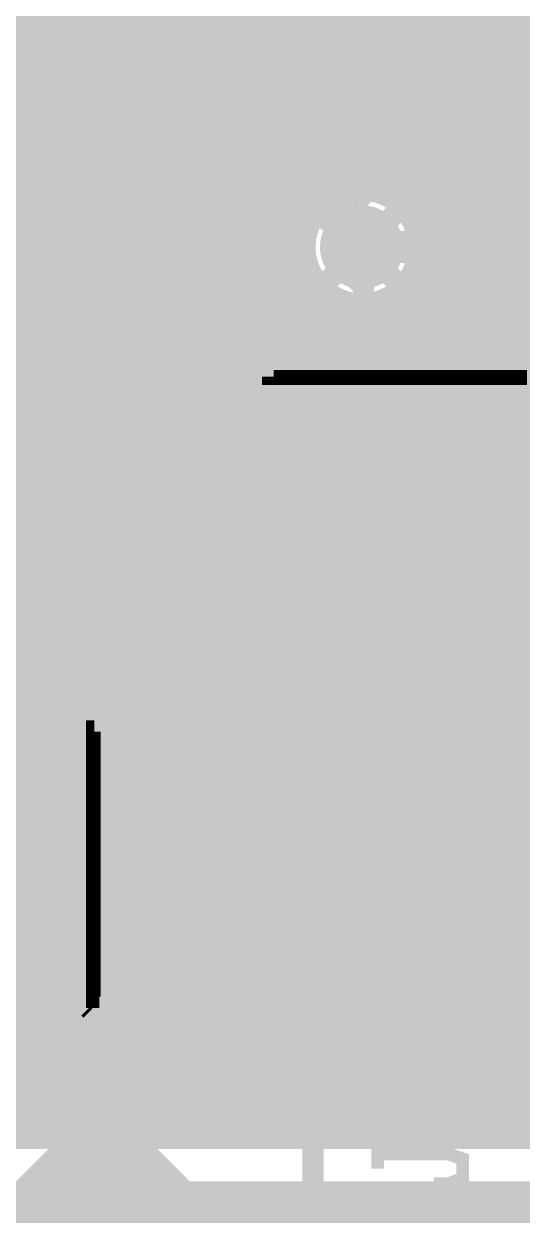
# Model space of a CAD drawing. Extents: x -118 to 4, y -52 to 56.
# Drawn here: x -87.86 to -81.9, y -4.06 to 10.29 of the extents above; entities that cross this region are included whole.
import ezdxf

# ---------------------------------------------------------------- set-up
doc = ezdxf.new("R2010")
doc.units = 0
doc.header["$MEASUREMENT"] = 0
doc.layers.get('0').update_dxf_attribs({"linetype": 'CONTINUOUS'})
for name, color, linetype in [('22-302-0_BOT', 7, 'CONTINUOUS'), ('22-302-0_DRD', 7, 'CONTINUOUS'), ('22-302-0_DRL', 2, 'CONTINUOUS'), ('22-302-0_GND', 1, 'CONTINUOUS'), ('22-302-0_IN1', 3, 'CONTINUOUS'), ('22-302-0_SMB', 5, 'CONTINUOUS'), ('22-302-0_SMT', 10, 'CONTINUOUS'), ('22-302-0_SPB', 14, 'CONTINUOUS'), ('22-302-0_SPT', 9, 'CONTINUOUS'), ('22-302-0_SSB', 12, 'CONTINUOUS'), ('22-302-0_SST', 11, 'CONTINUOUS'), ('22-302-0_TOP', 13, 'CONTINUOUS'), ('THRUHOLE_TAP', 7, 'CONTINUOUS')]:
    doc.layers.add(name, color=color, linetype=linetype)

# ---------------------------------------------------------------- blocks, each defined once
blk = doc.blocks.new('SQUARE_6')
blk.add_solid([(0.99949, 0.99949), (0.99949, -0.99949), (-0.99949, 0.99949), (-0.99949, -0.99949)])
blk = doc.blocks.new('RECTANGLE_7')
blk.add_solid([(1.0795, 1.3716), (1.0795, -1.3716), (-1.0795, 1.3716), (-1.0795, -1.3716)])
blk = doc.blocks.new('SQUARE_25')
blk.add_solid([(1.27, 1.27), (1.27, -1.27), (-1.27, 1.27), (-1.27, -1.27)])
blk = doc.blocks.new('ROUND_50')
at = {"const_width": 0.35052}
blk.add_lwpolyline([(-0.17526, 0, 1), (0.17526, 0, 1)], format="xyb", close=True, dxfattribs=at)
blk = doc.blocks.new('RECTANGLE_59')
blk.add_solid([(1.3716, 1.0795), (1.3716, -1.0795), (-1.3716, 1.0795), (-1.3716, -1.0795)])
blk = doc.blocks.new('ROUND_100')
at = {"const_width": 0.59944}
blk.add_lwpolyline([(-0.29972, 0, 1), (0.29972, 0, 1)], format="xyb", close=True, dxfattribs=at)
blk = doc.blocks.new('ROUND_106')
at = {"const_width": 0.10033}
blk.add_lwpolyline([(-0.050164, 0, 1), (0.050164, 0, 1)], format="xyb", close=True, dxfattribs=at)
blk = doc.blocks.new('SQUARE_82')
blk.add_solid([(1.651, 1.651), (1.651, -1.651), (-1.651, 1.651), (-1.651, -1.651)])
blk = doc.blocks.new('ROUND_95')
at = {"const_width": 0.50038}
blk.add_lwpolyline([(-0.25019, 0, 1), (0.25019, 0, 1)], format="xyb", close=True, dxfattribs=at)
blk = doc.blocks.new('ROUND_65')
at = {"const_width": 0.35052}
blk.add_lwpolyline([(-0.17526, 0, 1), (0.17526, 0, 1)], format="xyb", close=True, dxfattribs=at)
blk = doc.blocks.new('RECTANGLE_13')
blk.add_solid([(1.905, 2.1209), (1.905, -2.1209), (-1.905, 2.1209), (-1.905, -2.1209)])
blk = doc.blocks.new('RECTANGLE_14')
blk.add_solid([(1.5494, 1.14935), (1.5494, -1.14935), (-1.5494, 1.14935), (-1.5494, -1.14935)])
blk = doc.blocks.new('ROUND_98')
at = {"const_width": 0.10033}
blk.add_lwpolyline([(-0.050164, 0, 1), (0.050164, 0, 1)], format="xyb", close=True, dxfattribs=at)

msp = doc.modelspace()

# ---------------------------------------------------------------- linework, layer by layer
at = {"layer": '22-302-0_BOT'}
for points, const_width in [([(-86.995, 4.191), (-86.995, 7.493), (-84.963, 9.525), (-84.86902, 9.525)], 2.032), ([(-79.883, 8.89), (-81.153, 7.62), (-83.82, 7.62)], 0.381), ([(-84.42452, 8.19404), (-85.6742, 6.94436)], 0.254), ([(-84.20608, 8.1788), (-84.43976, 8.1788)], 0.254), ([(-84.18322, 8.19404), (-84.42452, 8.19404)], 0.254), ([(-84.3534, 8.19404), (-84.3534, 8.04164)], 0.254), ([(-84.41436, 7.9502), (-84.66836, 7.9502)], 0.254), ([(-84.582, 8.03656), (-84.582, 6.0325)], 0.254), ([(-84.8106, 7.80796), (-84.8106, 6.0325)], 0.254), ([(-84.49056, 7.7216), (-84.89696, 7.7216)], 0.254), ([(-84.48802, 7.493), (-85.12556, 7.493)], 0.254), ([(-85.0392, 7.57936), (-85.0392, 5.1308)], 0.254), ([(-85.2678, 7.35076), (-85.2678, 5.1308)], 0.254), ([(-84.39912, 7.2644), (-85.35416, 7.2644)], 0.254), ([(-84.3534, 7.19836), (-84.3534, 6.0325)], 0.254), ([(-85.4964, 7.12216), (-85.4964, 5.7912)], 0.254), ([(-83.439, 7.05612), (-83.439, 6.0325)], 0.254), ([(-81.153, 7.1247), (-83.35264, 7.1247)], 0.254), ([(-83.2104, 7.1247), (-83.2104, 6.0325)], 0.254), ([(-82.9818, 7.1247), (-82.9818, 6.0325)], 0.254), ([(-82.7532, 7.1247), (-82.7532, 6.0325)], 0.254), ([(-82.5246, 7.1247), (-82.5246, 6.0325)], 0.254), ([(-82.296, 7.1247), (-82.296, 6.0325)], 0.254), ([(-82.0674, 7.1247), (-82.0674, 6.0325)], 0.254), ([(-81.8388, 7.1247), (-81.8388, 6.0325)], 0.254), ([(-85.6742, 6.94436), (-85.6742, 5.7912)], 0.254), ([(-84.16798, 7.0358), (-85.58276, 7.0358)], 0.254), ([(-84.1248, 7.01294), (-84.1248, 6.0325)], 0.254), ([(-83.8962, 6.94436), (-83.8962, 6.0325)], 0.254), ([(-83.6676, 6.95706), (-83.6676, 6.0325)], 0.254), ([(-78.07198, 7.0358), (-83.47202, 7.0358)], 0.254), ([(-77.79004, 6.8072), (-85.6742, 6.8072)], 0.254), ([(-77.56144, 6.5786), (-85.6742, 6.5786)], 0.254), ([(-77.33284, 6.35), (-85.6742, 6.35)], 0.254), ([(-77.10424, 6.1214), (-85.6742, 6.1214)], 0.254), ([(-81.6102, 6.0325), (-85.0138, 6.0325)], 0.254), ([(-85.0138, 6.0325), (-85.0138, 5.1308)], 0.254), ([(-85.0138, 5.8928), (-85.6742, 5.8928)], 0.254), ([(-85.3948, 5.7912), (-85.6742, 5.7912)], 0.254), ([(-85.3948, 5.7912), (-85.3948, 5.1308)], 0.254), ([(-85.0138, 5.6642), (-85.3948, 5.6642)], 0.254), ([(-85.0138, 5.4356), (-85.3948, 5.4356)], 0.254), ([(-85.0138, 5.207), (-85.3948, 5.207)], 0.254), ([(-86.995, 4.191), (-83.7438, 4.191), (-83.312, 4.6228)], 1.27), ([(-85.0138, 5.1308), (-85.3948, 5.1308)], 0.254), ([(-90.805, 4.191), (-90.805, 2.921), (-88.4682, 0.5842), (-88.4682, 0.254)], 1.27), ([(-85.0138, 3.2512), (-85.3948, 3.2512)], 0.254), ([(-85.3948, 3.2512), (-85.3948, 2.5908)], 0.254), ([(-85.2678, 3.2512), (-85.2678, -0.508)], 0.254), ([(-85.0392, 3.2512), (-85.0392, -0.508)], 0.254), ([(-85.0138, 3.2512), (-85.0138, 3.2131)], 0.254), ([(-81.6102, 3.2131), (-85.0138, 3.2131)], 0.254), ([(-84.8106, 3.2131), (-84.8106, 1.6129)], 0.254), ([(-84.582, 3.2131), (-84.582, 1.6129)], 0.254), ([(-84.3534, 3.2131), (-84.3534, 1.6129)], 0.254), ([(-84.1248, 3.2131), (-84.1248, 1.6129)], 0.254), ([(-83.8962, 3.2131), (-83.8962, 1.6129)], 0.254), ([(-83.6676, 3.2131), (-83.6676, 1.6129)], 0.254), ([(-83.439, 3.2131), (-83.439, 1.6129)], 0.254), ([(-83.2104, 3.2131), (-83.2104, 1.6129)], 0.254), ([(-82.9818, 3.2131), (-82.9818, 1.6129)], 0.254), ([(-82.7532, 3.2131), (-82.7532, 1.6129)], 0.254), ([(-82.5246, 3.2131), (-82.5246, 1.6129)], 0.254), ([(-82.296, 3.2131), (-82.296, 1.6129)], 0.254), ([(-82.0674, 3.2131), (-82.0674, 1.6129)], 0.254), ([(-81.8388, 3.2131), (-81.8388, 1.6129)], 0.254), ([(-75.87996, 3.1496), (-85.3948, 3.1496)], 0.254), ([(-76.18222, 2.921), (-85.3948, 2.921)], 0.254), ([(-76.36764, 2.6924), (-85.3948, 2.6924)], 0.254), ([(-76.4921, 2.4638), (-89.01938, 2.4638)], 0.254), ([(-85.3948, 2.5908), (-88.5952, 2.5908)], 0.254), ([(-87.7824, 2.5908), (-87.7824, 1.9558)], 0.254), ([(-87.5538, 2.5908), (-87.5538, 1.9558)], 0.254), ([(-87.3252, 2.5908), (-87.3252, 1.9558)], 0.254), ([(-87.0966, 2.5908), (-87.0966, 1.9558)], 0.254), ([(-86.868, 2.5908), (-86.868, -0.508)], 0.254), ([(-86.6394, 2.5908), (-86.6394, -0.508)], 0.254), ([(-86.4108, 2.5908), (-86.4108, -0.508)], 0.254), ([(-86.1822, 2.5908), (-86.1822, -0.508)], 0.254), ([(-85.9536, 2.5908), (-85.9536, -0.508)], 0.254), ([(-85.725, 2.5908), (-85.725, -0.508)], 0.254), ([(-85.4964, 2.5908), (-85.4964, -0.508)], 0.254), ([(-76.56576, 2.2352), (-88.79078, 2.2352)], 0.254), ([(-76.60132, 2.0066), (-88.56218, 2.0066)], 0.254), ([(-87.0585, 1.9558), (-88.51138, 1.9558)], 0.254), ([(-87.0585, 1.9558), (-87.0585, -0.508)], 0.254), ([(-76.59878, 1.778), (-87.0585, 1.778)], 0.254), ([(-85.0138, 1.6129), (-85.0138, -0.508)], 0.254), ([(-81.6102, 1.6129), (-85.0138, 1.6129)], 0.254), ([(-85.0138, 1.5494), (-87.0585, 1.5494)], 0.254), ([(-85.0138, 1.3208), (-87.0585, 1.3208)], 0.254), ([(-85.0138, 1.0922), (-87.0585, 1.0922)], 0.254), ([(-83.312, 0.2032), (-83.312, -2.54), (-92.8878, -2.54), (-92.8878, 0.254)], 1.27), ([(-85.0138, 0.8636), (-87.0585, 0.8636)], 0.254), ([(-85.0138, 0.635), (-87.0585, 0.635)], 0.254), ([(-83.312, 0.2032), (-83.312, -2.54), (-78.867, -2.54), (-78.867, 0.2032)], 1.27), ([(-85.0138, 0.4064), (-87.0585, 0.4064)], 0.254), ([(-85.0138, 0.1778), (-87.0585, 0.1778)], 0.254), ([(-85.0138, -0.0508), (-87.0585, -0.0508)], 0.254), ([(-85.0138, -0.2794), (-87.0585, -0.2794)], 0.254), ([(-85.0138, -0.508), (-87.0585, -0.508)], 0.254)]:
    msp.add_lwpolyline(points, dxfattribs=dict(at, const_width=const_width))
at = {"layer": '22-302-0_BOT', "const_width": 0.254}
for points in [[(-84.18322, 8.19404, 0.2571131), (-84.4993, 7.62)], [(-84.50072, 7.62, 0.4142136), (-83.82, 6.93928)], [(-83.82, 6.93928, 0.1913825), (-83.35282, 7.1249)]]:
    msp.add_lwpolyline(points, format="xyb", dxfattribs=at)
at = {"layer": '22-302-0_DRD'}
for points, const_width in [([(-83.185, 8.255), (-84.455, 6.985)], 0.254), ([(-83.185, 6.985), (-84.455, 8.255)], 0.254), ([(-87.63, 4.826), (-87.63, 4.191)], 0.254), ([(-86.995, 4.826), (-87.63, 4.826)], 0.254), ([(-86.995, 3.556), (-86.995, 4.826)], 0.254), ([(-87.63, 4.191), (-86.36, 4.191)], 0.254), ([(-86.36, 4.191), (-86.36, 3.556)], 0.254), ([(-86.36, 3.556), (-86.995, 3.556)], 0.254), ([(-115.4811, -3.81), (1.81102, -3.81)], 0.50038)]:
    msp.add_lwpolyline(points, dxfattribs=dict(at, const_width=const_width))
at = {"layer": '22-302-0_DRL', "const_width": 0.50038}
msp.add_lwpolyline([(-115.4811, -3.81), (1.81102, -3.81)], dxfattribs=at)
at = {"layer": '22-302-0_GND', "const_width": 0.50038}
msp.add_lwpolyline([(-115.4811, -3.81), (1.81102, -3.81)], dxfattribs=at)
at = {"layer": '22-302-0_IN1', "const_width": 0.254}
for points in [[(1.524, 55.372), (2.921, 53.975), (2.921, 4.064), (-3.81, 4.064), (-3.81, -3.048), (-89.154, -3.048)], [(-87.4522, 55.372), (-87.4522, 5.7912)], [(-87.2236, 55.372), (-87.2236, 5.7912)], [(-86.995, 55.372), (-86.995, 5.7912)], [(-86.7664, 55.372), (-86.7664, 5.7912)], [(-86.5378, 55.372), (-86.5378, 5.7912)], [(-83.3374, 27.08402), (-83.3374, 8.09752)], [(-83.566, 26.99004), (-83.566, 8.24992)], [(-87.6808, 25.05202), (-87.6808, 5.7912)], [(-87.9094, 24.82088), (-87.9094, 5.7912)], [(-86.3092, 22.11324), (-86.3092, 5.7912)], [(-86.0806, 21.82876), (-86.0806, 5.7912)], [(-85.852, 21.64842), (-85.852, 5.7912)], [(-85.6234, 21.53158), (-85.6234, 5.7912)], [(-85.3948, 21.463), (-85.3948, -3.048)], [(-85.1662, 21.43252), (-85.1662, -3.048)], [(-83.1088, 16.24838), (-83.1088, -3.048)], [(-81.9658, 16.28902), (-81.9658, -3.048)], [(-82.8802, 16.04264), (-82.8802, -3.048)], [(-82.6516, 15.9639), (-82.6516, -3.048)], [(-82.423, 15.96898), (-82.423, -3.048)], [(-82.1944, 16.05788), (-82.1944, -3.048)], [(-83.7946, 15.71244), (-83.7946, 8.29818)], [(-84.9376, 15.39494), (-84.9376, -3.048)], [(-84.709, 15.24508), (-84.709, -3.048)], [(-84.0232, 15.34922), (-84.0232, 8.2677)], [(-84.4804, 15.19428), (-84.4804, 7.78002)], [(-84.2518, 15.22476), (-84.2518, 8.14578)], [(-73.3552, 10.2108), (-90.7288, 10.2108)], [(-73.34504, 9.9822), (-90.73896, 9.9822)], [(-73.30186, 9.7536), (-90.7923, 9.7536)], [(-73.22312, 9.525), (-90.88882, 9.525)], [(-73.1012, 9.2964), (-91.04122, 9.2964)], [(-75.01636, 9.0678), (-91.2876, 9.0678)], [(-75.3364, 8.8392), (-91.81338, 8.8392)], [(-75.54214, 8.6106), (-98.425, 8.6106)], [(-75.68184, 8.382), (-98.425, 8.382)], [(-84.24164, 8.1534), (-98.425, 8.1534)], [(-78.14564, 8.1534), (-83.39836, 8.1534)], [(-84.42706, 7.9248), (-98.425, 7.9248)], [(-78.33106, 7.9248), (-83.21294, 7.9248)], [(-84.49564, 7.6962), (-98.425, 7.6962)], [(-78.39964, 7.6962), (-83.14436, 7.6962)], [(-84.48294, 7.4676), (-98.425, 7.4676)], [(-84.4804, 7.45744), (-84.4804, -3.048)], [(-78.38694, 7.4676), (-83.15706, 7.4676)], [(-84.38388, 7.239), (-98.425, 7.239)], [(-78.28788, 7.239), (-83.25612, 7.239)], [(-84.2518, 7.09422), (-84.2518, -3.048)], [(-83.3374, 7.13994), (-83.3374, -3.048)], [(-84.11972, 7.0104), (-98.425, 7.0104)], [(-84.0232, 6.96976), (-84.0232, -3.048)], [(-83.7946, 6.93928), (-83.7946, -3.048)], [(-83.566, 6.99008), (-83.566, -3.048)], [(-78.02372, 7.0104), (-83.51774, 7.0104)], [(-75.59294, 6.7818), (-98.425, 6.7818)], [(-75.41006, 6.5532), (-98.425, 6.5532)], [(-75.13574, 6.3246), (-98.425, 6.3246)], [(-74.59472, 6.096), (-98.425, 6.096)], [(-17.1196, 5.8674), (-98.425, 5.8674)], [(-85.3948, 5.7912), (-88.5952, 5.7912), (-88.5952, 2.5908)], [(-85.3948, 5.7912), (-85.3948, 2.5908)], [(-58.80608, 5.6388), (-85.3948, 5.6388)], [(-59.01436, 5.4102), (-85.3948, 5.4102)], [(-59.09056, 5.1816), (-85.3948, 5.1816)], [(-59.08802, 4.953), (-85.3948, 4.953)], [(-58.99912, 4.7244), (-85.3948, 4.7244)], [(-58.76798, 4.4958), (-85.3948, 4.4958)], [(-41.19118, 4.2672), (-85.3948, 4.2672)], [(-41.13276, 4.0386), (-85.3948, 4.0386)], [(-44.9453, 3.81), (-85.3948, 3.81)], [(-45.24756, 3.5814), (-85.3948, 3.5814)], [(-45.35932, 3.3528), (-85.3948, 3.3528)], [(-75.92314, 3.1242), (-85.3948, 3.1242)], [(-76.20762, 2.8956), (-85.3948, 2.8956)], [(-76.38542, 2.667), (-85.3948, 2.667)], [(-85.3948, 2.5908), (-88.5952, 2.5908)], [(-87.9094, 2.5908), (-87.9094, -3.048)], [(-87.6808, 2.5908), (-87.6808, -3.048)], [(-87.4522, 2.5908), (-87.4522, -3.048)], [(-87.2236, 2.5908), (-87.2236, -3.048)], [(-86.995, 2.5908), (-86.995, -3.048)], [(-86.7664, 2.5908), (-86.7664, -3.048)], [(-86.5378, 2.5908), (-86.5378, -3.048)], [(-86.3092, 2.5908), (-86.3092, -3.048)], [(-86.0806, 2.5908), (-86.0806, -3.048)], [(-85.852, 2.5908), (-85.852, -3.048)], [(-85.6234, 2.5908), (-85.6234, -3.048)], [(-76.50226, 2.4384), (-98.425, 2.4384)], [(-76.57338, 2.2098), (-98.425, 2.2098)], [(-76.60386, 1.9812), (-98.425, 1.9812)], [(-76.59624, 1.7526), (-98.425, 1.7526)], [(-76.55306, 1.524), (-98.425, 1.524)], [(-76.46924, 1.2954), (-98.425, 1.2954)], [(-76.33462, 1.0668), (-98.425, 1.0668)], [(-76.12634, 0.8382), (-98.425, 0.8382)], [(-75.7809, 0.6096), (-98.425, 0.6096)], [(-72.71766, 0.381), (-98.425, 0.381)], [(-72.644, 0.1524), (-98.425, 0.1524)], [(-72.49414, -0.0762), (-98.425, -0.0762)], [(-72.20458, -0.3048), (-98.425, -0.3048)], [(-61.83376, -0.5334), (-98.425, -0.5334)], [(-61.66612, -0.762), (-98.425, -0.762)], [(-3.81, -0.9906), (-98.425, -0.9906)], [(-3.81, -1.2192), (-98.425, -1.2192)], [(-3.81, -1.4478), (-98.425, -1.4478)], [(-3.81, -1.6764), (-98.425, -1.6764)], [(-3.81, -1.905), (-98.425, -1.905)], [(-3.81, -2.1336), (-98.425, -2.1336)], [(-3.81, -2.3622), (-98.425, -2.3622)], [(-3.81, -2.5908), (-98.425, -2.5908)], [(-3.81, -2.8194), (-98.425, -2.8194)]]:
    msp.add_lwpolyline(points, dxfattribs=at)
for points in [[(-83.82, 8.30072, 0.4142136), (-84.50072, 7.62)], [(-83.13928, 7.62, 0.4142136), (-83.82, 8.30072)], [(-84.50072, 7.62, 0.4142136), (-83.82, 6.93928)], [(-83.82, 6.93928, 0.4142136), (-83.13928, 7.62)]]:
    msp.add_lwpolyline(points, format="xyb", dxfattribs=at)
at = {"layer": '22-302-0_SSB', "const_width": 0.1524}
for points in [[(-81.915, 12.319), (-77.851, 12.319), (-77.851, 7.747), (-79.629, 7.747), (-79.883, 8.001), (-80.137, 7.747), (-81.915, 7.747), (-81.915, 12.319)], [(-83.8962, 8.0772), (-90.297, 8.0772), (-90.297, 10.9728), (-83.439, 10.9728), (-83.439, 8.5344), (-83.8962, 8.0772)], [(-81.31556, 4.60756), (-81.31302, 0.254), (-81.31302, -1.3843), (-85.31098, -1.3843), (-85.3186, 5.7404), (-84.8614, 6.1976), (-81.661, 6.1976), (-81.3054, 5.7658), (-81.31556, 4.60756)], [(-84.8614, 6.1468), (-85.0392, 5.969)], [(-81.6483, 6.13156), (-84.87664, 6.13156)], [(-81.661, 6.1468), (-84.8614, 6.1468)], [(-84.80044, 6.1468), (-84.80044, 5.969)], [(-84.66328, 6.1468), (-84.66328, 5.969)], [(-84.52612, 6.1468), (-84.52612, 5.969)], [(-84.38896, 6.1468), (-84.38896, 5.969)], [(-84.2518, 6.1468), (-84.2518, 5.969)], [(-84.11464, 6.1468), (-84.11464, 5.969)], [(-83.97748, 6.1468), (-83.97748, 5.969)], [(-83.84032, 6.1468), (-83.84032, 5.969)], [(-83.70316, 6.1468), (-83.70316, 5.969)], [(-83.566, 6.1468), (-83.566, 5.969)], [(-83.42884, 6.1468), (-83.42884, 5.969)], [(-83.29168, 6.1468), (-83.29168, 5.969)], [(-83.15452, 6.1468), (-83.15452, 5.969)], [(-83.01736, 6.1468), (-83.01736, 5.969)], [(-82.8802, 6.1468), (-82.8802, 5.969)], [(-82.74304, 6.1468), (-82.74304, 5.969)], [(-82.60588, 6.1468), (-82.60588, 5.969)], [(-82.46872, 6.1468), (-82.46872, 5.969)], [(-82.33156, 6.1468), (-82.33156, 5.969)], [(-82.1944, 6.1468), (-82.1944, 5.969)], [(-82.05724, 6.1468), (-82.05724, 5.969)], [(-81.92008, 6.1468), (-81.92008, 5.969)], [(-81.5086, 5.9944), (-81.534, 5.969), (-85.0392, 5.969)], [(-81.534, 5.9944), (-85.0138, 5.9944)], [(-84.9376, 6.0706), (-84.9376, 5.969)], [(-81.3562, 3.2258), (-85.2932, 3.2258)], [(-88.48344, -1.74244), (-92.837, -1.74498), (-94.4753, -1.74498), (-94.4753, 2.25298), (-87.3506, 2.2606), (-86.8934, 1.8034), (-86.8934, -1.397), (-87.3252, -1.7526), (-88.48344, -1.74244)], [(-87.122, 1.9812), (-87.122, -1.524)], [(-87.122, 1.9812), (-86.9442, 1.8034)], [(-87.0966, 1.9558), (-87.0966, -1.524)], [(-86.9442, 1.8034), (-86.9442, -1.397), (-87.0966, -1.524), (-87.1474, -1.6002), (-87.1982, -1.651)], [(-87.0204, 1.8796), (-87.122, 1.8796)], [(-86.95944, 1.81864), (-86.95944, -1.4097)], [(-86.9442, 1.74244), (-87.122, 1.74244)], [(-86.9442, 1.60528), (-87.122, 1.60528)], [(-86.9442, 1.46812), (-87.122, 1.46812)], [(-86.9442, 1.33096), (-87.122, 1.33096)], [(-86.9442, 1.1938), (-87.122, 1.1938)], [(-86.9442, 1.05664), (-87.122, 1.05664)], [(-86.9442, 0.91948), (-87.122, 0.91948)], [(-86.9442, 0.78232), (-87.122, 0.78232)], [(-86.9442, 0.64516), (-87.122, 0.64516)], [(-85.59546, 0.6858), (-85.59546, 0.3302), (-85.93328, 0.21082), (-86.27364, 0.21082), (-86.61146, 0.3302), (-86.61146, 0.6858)], [(-86.9442, 0.508), (-87.122, 0.508)], [(-85.59546, 0.62484), (-86.61146, 0.62484)], [(-86.9442, 0.37084), (-87.122, 0.37084)], [(-86.9442, 0.23368), (-87.122, 0.23368)], [(-86.9442, 0.09652), (-87.122, 0.09652)], [(-86.9442, -0.04064), (-87.122, -0.04064)], [(-86.9442, -0.1778), (-87.122, -0.1778)], [(-86.9442, -0.31496), (-87.122, -0.31496)], [(-85.59546, -0.38862), (-86.61146, -0.38862), (-86.44128, -0.27178)], [(-85.59546, -0.508), (-85.59546, -0.27178)], [(-86.9442, -0.45212), (-87.122, -0.45212)], [(-86.9442, -0.58928), (-87.122, -0.58928)], [(-86.9442, -0.72644), (-87.122, -0.72644)], [(-86.9442, -0.8636), (-87.122, -0.8636)], [(-86.10346, -1.28778), (-86.10346, -0.93218), (-86.27364, -0.87122), (-86.44128, -0.87122), (-86.61146, -0.93218), (-86.61146, -1.28778), (-86.44128, -1.3462), (-86.27364, -1.3462), (-85.59546, -1.10998)], [(-86.9442, -1.00076), (-87.122, -1.00076)], [(-86.9442, -1.13792), (-87.122, -1.13792)], [(-87.503, -1.33604), (-87.75446, -1.33604)], [(-87.6808, -1.27762), (-87.6808, -1.56464)], [(-87.54364, -1.2954), (-87.54364, -1.54686)], [(-86.9442, -1.27508), (-87.122, -1.27508)], [(-87.48522, -1.4732), (-87.77224, -1.4732)], [(-86.96198, -1.41224), (-87.122, -1.41224)], [(-87.0966, -1.5494), (-87.1982, -1.651)], [(-87.122, -1.524), (-87.0966, -1.5494)]]:
    msp.add_lwpolyline(points, dxfattribs=at)
for points in [[(-87.63, -1.27, 0.4142136), (-87.7824, -1.4224)], [(-87.4776, -1.4224, 0.4142136), (-87.63, -1.27)], [(-87.7824, -1.4224, 0.4142136), (-87.63, -1.5748)], [(-87.63, -1.5748, 0.4142136), (-87.4776, -1.4224)]]:
    msp.add_lwpolyline(points, format="xyb", dxfattribs=at)
at = {"layer": '22-302-0_SST'}
for points, const_width in [([(-85.19668, 17.33042), (-84.29752, 17.33042), (-84.29752, 9.33958), (-85.19668, 9.33958)], 0.20066), ([(-78.105, 2.032), (-83.185, 2.032), (-83.185, 13.208), (-78.105, 13.208), (-78.105, 2.032)], 0.254), ([(-87.51062, 8.02132), (-87.51062, 6.75132)], 0.2032), ([(-86.9188, 6.75132), (-87.3633, 7.38632), (-86.9188, 8.02132)], 0.2032), ([(-85.84438, 6.75132), (-86.43874, 6.75132), (-86.43874, 8.02132), (-85.84438, 8.02132)], 0.2032), ([(-83.79968, 6.11632), (-83.79968, 7.38632), (-84.0105, 7.1755)], 0.254), ([(-85.99424, 7.38632), (-86.43874, 7.38632)], 0.2032), ([(-83.58632, 6.11632), (-84.0105, 6.11632)], 0.254), ([(-85.60308, 5.38988), (-93.3958, 5.38988), (-93.3958, -3.80238), (-84.4042, -3.80238), (-84.4042, 5.38988), (-85.9028, 5.38988)], 0.254), ([(-82.6135, -2.68986), (-83.6295, -2.33426), (-83.6295, -2.80924)], 0.1524), ([(-86.91626, -2.70256), (-88.01608, -3.80238)], 0.254), ([(-86.91626, -2.70256), (-85.81898, -3.80238)], 0.254), ([(-87.00008, -2.78638), (-87.00008, -3.80238)], 0.254), ([(-86.83498, -2.78638), (-87.00008, -2.78638)], 0.254), ([(-86.77148, -2.84734), (-86.77148, -3.80238)], 0.254), ([(-87.22868, -3.01498), (-87.22868, -3.80238)], 0.254), ([(-86.60638, -3.01498), (-87.22868, -3.01498)], 0.254), ([(-86.54288, -3.07594), (-86.54288, -3.80238)], 0.254), ([(-87.45728, -3.24358), (-87.45728, -3.80238)], 0.254), ([(-86.37778, -3.24358), (-87.45728, -3.24358)], 0.254), ([(-83.6295, -3.17246), (-83.6295, -3.41122)], 0.1524), ([(-86.31428, -3.30454), (-86.31428, -3.80238)], 0.254), ([(-82.95386, -3.58902), (-82.78368, -3.58902), (-82.6135, -3.52806), (-82.6135, -3.29184), (-82.78368, -3.23342), (-83.6295, -3.23342)], 0.1524), ([(-87.68588, -3.47218), (-87.68588, -3.80238)], 0.254), ([(-86.14918, -3.47218), (-87.68588, -3.47218)], 0.254), ([(-86.08568, -3.53314), (-86.08568, -3.80238)], 0.254), ([(-87.91448, -3.70078), (-87.91448, -3.80238)], 0.254), ([(-85.92058, -3.70078), (-87.91448, -3.70078)], 0.254), ([(-85.81898, -3.80238), (-88.01608, -3.80238)], 0.254), ([(-85.85708, -3.76174), (-85.85708, -3.80238)], 0.254)]:
    msp.add_lwpolyline(points, dxfattribs=dict(at, const_width=const_width))
at = {"layer": '22-302-0_TOP'}
for points, const_width in [([(-83.82, 7.62), (-84.455, 8.255), (-84.455, 10.795), (-85.344, 11.684), (-91.948, 11.684), (-92.583, 12.319), (-92.583, 14.732), (-91.694, 15.621), (-90.805, 15.621)], 0.381), ([(-89.662, 12.7), (-85.09, 12.7), (-83.566, 11.176), (-83.566, 8.636), (-82.55, 7.62), (-77.724, 7.62)], 0.635), ([(-86.995, 9.63422), (-86.995, 4.191)], 2.032), ([(-85.471, 7.97814), (-85.471, 5.969)], 0.254), ([(-85.09508, 7.97814), (-85.471, 7.97814)], 0.254), ([(-85.3694, 7.97814), (-85.3694, 5.969)], 0.254), ([(-85.1408, 7.97814), (-85.1408, -2.667)], 0.254), ([(-85.02142, 7.8486), (-85.471, 7.8486)], 0.254), ([(-84.94268, 7.75462), (-84.66582, 7.47776)], 0.254), ([(-84.9122, 7.72414), (-84.9122, -2.667)], 0.254), ([(-84.80806, 7.62), (-85.471, 7.62)], 0.254), ([(-84.6836, 7.49554), (-84.6836, -2.667)], 0.254), ([(-84.6455, 7.3914), (-85.471, 7.3914)], 0.254), ([(-84.54644, 7.1628), (-85.471, 7.1628)], 0.254), ([(-84.33562, 6.9342), (-85.471, 6.9342)], 0.254), ([(-84.455, 7.04342), (-84.455, -2.667)], 0.254), ([(-83.312, 6.92912), (-83.312, -2.667)], 0.254), ([(-83.058, 6.9342), (-83.30438, 6.9342)], 0.254), ([(-83.0834, 6.99008), (-83.0834, -2.667)], 0.254), ([(-83.058, 6.96976), (-83.058, 1.8034)], 0.254), ([(-84.2264, 6.86308), (-84.2264, -2.667)], 0.254), ([(-83.9978, 6.7818), (-83.9978, -2.667)], 0.254), ([(-83.7692, 6.76402), (-83.7692, -2.667)], 0.254), ([(-83.5406, 6.80974), (-83.5406, -2.667)], 0.254), ([(-83.058, 6.7056), (-85.471, 6.7056)], 0.254), ([(-83.058, 6.477), (-85.471, 6.477)], 0.254), ([(-83.058, 6.2484), (-85.471, 6.2484)], 0.254), ([(-83.058, 6.0198), (-85.471, 6.0198)], 0.254), ([(-85.217, 5.969), (-85.471, 5.969)], 0.254), ([(-85.217, 5.969), (-85.217, 2.413)], 0.254), ([(-83.058, 5.7912), (-85.217, 5.7912)], 0.254), ([(-83.058, 5.5626), (-85.217, 5.5626)], 0.254), ([(-83.058, 5.334), (-85.217, 5.334)], 0.254), ([(-83.058, 5.1054), (-85.217, 5.1054)], 0.254), ([(-83.058, 4.8768), (-85.217, 4.8768)], 0.254), ([(-83.058, 4.6482), (-85.217, 4.6482)], 0.254), ([(-83.058, 4.4196), (-85.217, 4.4196)], 0.254), ([(-83.058, 4.191), (-85.217, 4.191)], 0.254), ([(-83.058, 3.9624), (-85.217, 3.9624)], 0.254), ([(-83.058, 3.7338), (-85.217, 3.7338)], 0.254), ([(-83.058, 3.5052), (-85.217, 3.5052)], 0.254), ([(-83.058, 3.2766), (-85.217, 3.2766)], 0.254), ([(-83.058, 3.048), (-85.217, 3.048)], 0.254), ([(-83.058, 2.8194), (-85.217, 2.8194)], 0.254), ([(-83.058, 2.5908), (-85.217, 2.5908)], 0.254), ([(-83.058, 2.3622), (-111.63808, 2.3622)], 0.254), ([(-85.217, 2.413), (-88.773, 2.413)], 0.254), ([(-87.884, 2.413), (-87.884, -2.667)], 0.254), ([(-87.6554, 2.413), (-87.6554, -2.667)], 0.254), ([(-87.4268, 2.413), (-87.4268, -2.667)], 0.254), ([(-87.1982, 2.413), (-87.1982, -2.667)], 0.254), ([(-86.9696, 2.413), (-86.9696, -2.667)], 0.254), ([(-86.741, 2.413), (-86.741, -2.667)], 0.254), ([(-86.5124, 2.413), (-86.5124, -2.667)], 0.254), ([(-86.2838, 2.413), (-86.2838, -2.667)], 0.254), ([(-86.0552, 2.413), (-86.0552, -2.667)], 0.254), ([(-85.8266, 2.413), (-85.8266, -2.667)], 0.254), ([(-85.598, 2.413), (-85.598, -2.667)], 0.254), ([(-85.3694, 2.413), (-85.3694, -2.667)], 0.254), ([(-83.058, 2.1336), (-111.379, 2.1336)], 0.254), ([(-83.058, 1.905), (-111.17326, 1.905)], 0.254), ([(-78.232, 1.8034), (-83.058, 1.8034)], 0.254), ([(-82.8548, 1.8034), (-82.8548, -2.667)], 0.254), ([(-82.6262, 1.8034), (-82.6262, -2.667)], 0.254), ([(-82.3976, 1.8034), (-82.3976, -2.667)], 0.254), ([(-82.169, 1.8034), (-82.169, -2.667)], 0.254), ([(-81.9404, 1.8034), (-81.9404, -2.667)], 0.254), ([(-76.76642, 1.6764), (-111.00308, 1.6764)], 0.254), ([(-76.71562, 1.4478), (-110.86338, 1.4478)], 0.254), ([(-76.62926, 1.2192), (-110.74908, 1.2192)], 0.254), ([(-76.49718, 0.9906), (-110.66018, 0.9906)], 0.254), ([(-76.30668, 0.762), (-110.58906, 0.762)], 0.254), ([(-76.01458, 0.5334), (-110.5408, 0.5334)], 0.254), ([(-75.33132, 0.3048), (-110.50778, 0.3048)], 0.254), ([(-72.80402, 0.0762), (-110.49254, 0.0762)], 0.254), ([(-72.66178, -0.1524), (-110.49508, -0.1524)], 0.254), ([(-72.42302, -0.381), (-110.5154, -0.381)], 0.254), ([(-64.01054, -0.6096), (-110.5535, -0.6096)], 0.254), ([(-64.01054, -0.8382), (-110.61192, -0.8382)], 0.254), ([(-64.01054, -1.0668), (-110.68812, -1.0668)], 0.254), ([(-64.01054, -1.2954), (-110.78464, -1.2954)], 0.254), ([(-64.01054, -1.524), (-110.90656, -1.524)], 0.254), ([(-64.01054, -1.7526), (-111.05642, -1.7526)], 0.254), ([(-64.01054, -1.9812), (-111.23676, -1.9812)], 0.254), ([(-64.01054, -2.2098), (-111.46028, -2.2098)], 0.254), ([(-64.01054, -2.4384), (-111.73968, -2.4384)], 0.254), ([(-64.01054, -2.667), (-112.11052, -2.667)], 0.254)]:
    msp.add_lwpolyline(points, dxfattribs=dict(at, const_width=const_width))
at = {"layer": '22-302-0_TOP', "const_width": 0.254}
for points in [[(-85.09508, 7.97814, 0.0952187), (-84.94686, 7.7606)], [(-85.09508, 7.97814, 0.0952187), (-84.94686, 7.7606)], [(-84.66582, 7.47776, 0.3662155), (-83.82, 6.76148)], [(-83.82, 6.76148, 0.2207953), (-83.16423, 7.0659)], [(-83.1342, 7.0358, 0.0305584), (-83.05863, 6.96895)], [(-83.1342, 7.0358, 0.0305584), (-83.05863, 6.96895)]]:
    msp.add_lwpolyline(points, format="xyb", dxfattribs=at)

# ---------------------------------------------------------------- block references
at = {"layer": '22-302-0_BOT'}
for name, p in [('SQUARE_6', (-84.86902, 9.525)), ('ROUND_50', (-83.82, 7.62)), ('RECTANGLE_59', (-83.312, 4.6228)), ('SQUARE_25', (-86.995, 4.191)), ('RECTANGLE_7', (-88.4682, 0.254)), ('RECTANGLE_59', (-83.312, 0.2032))]:
    msp.add_blockref(name, p, dxfattribs=at)
at = {"layer": '22-302-0_DRL'}
for name, p in [('ROUND_106', (-83.82, 7.62)), ('ROUND_100', (-86.995, 4.191))]:
    msp.add_blockref(name, p, dxfattribs=at)
at = {"layer": '22-302-0_GND'}
for name, p in [('ROUND_95', (-83.82, 7.62)), ('SQUARE_82', (-86.995, 4.191))]:
    msp.add_blockref(name, p, dxfattribs=at)
at = {"layer": '22-302-0_IN1'}
for name, p in [('ROUND_65', (-83.82, 7.62)), ('SQUARE_25', (-86.995, 4.191))]:
    msp.add_blockref(name, p, dxfattribs=at)
at = {"layer": '22-302-0_SMB'}
for name, p in [('SQUARE_6', (-84.86902, 9.525)), ('RECTANGLE_59', (-83.312, 4.6228)), ('SQUARE_25', (-86.995, 4.191)), ('RECTANGLE_7', (-88.4682, 0.254)), ('RECTANGLE_59', (-83.312, 0.2032))]:
    msp.add_blockref(name, p, dxfattribs=at)
at = {"layer": '22-302-0_SMT'}
for name, p in [('RECTANGLE_13', (-80.645, 10.8077)), ('RECTANGLE_14', (-86.995, 9.63422)), ('RECTANGLE_13', (-80.645, 4.4323)), ('SQUARE_25', (-86.995, 4.191))]:
    msp.add_blockref(name, p, dxfattribs=at)
at = {"layer": '22-302-0_SPB'}
for name, p in [('SQUARE_6', (-84.86902, 9.525)), ('RECTANGLE_59', (-83.312, 4.6228)), ('RECTANGLE_7', (-88.4682, 0.254)), ('RECTANGLE_59', (-83.312, 0.2032))]:
    msp.add_blockref(name, p, dxfattribs=at)
at = {"layer": '22-302-0_SPT'}
for name, p in [('RECTANGLE_13', (-80.645, 10.8077)), ('RECTANGLE_14', (-86.995, 9.63422)), ('RECTANGLE_13', (-80.645, 4.4323))]:
    msp.add_blockref(name, p, dxfattribs=at)
at = {"layer": '22-302-0_TOP'}
for name, p in [('RECTANGLE_13', (-80.645, 10.8077)), ('RECTANGLE_14', (-86.995, 9.63422)), ('ROUND_50', (-83.82, 7.62)), ('RECTANGLE_13', (-80.645, 4.4323)), ('SQUARE_25', (-86.995, 4.191))]:
    msp.add_blockref(name, p, dxfattribs=at)
at = {"layer": 'THRUHOLE_TAP'}
for name, p in [('ROUND_98', (-83.82, 7.62)), ('ROUND_100', (-86.995, 4.191))]:
    msp.add_blockref(name, p, dxfattribs=at)

doc.saveas('drawing.dxf')
